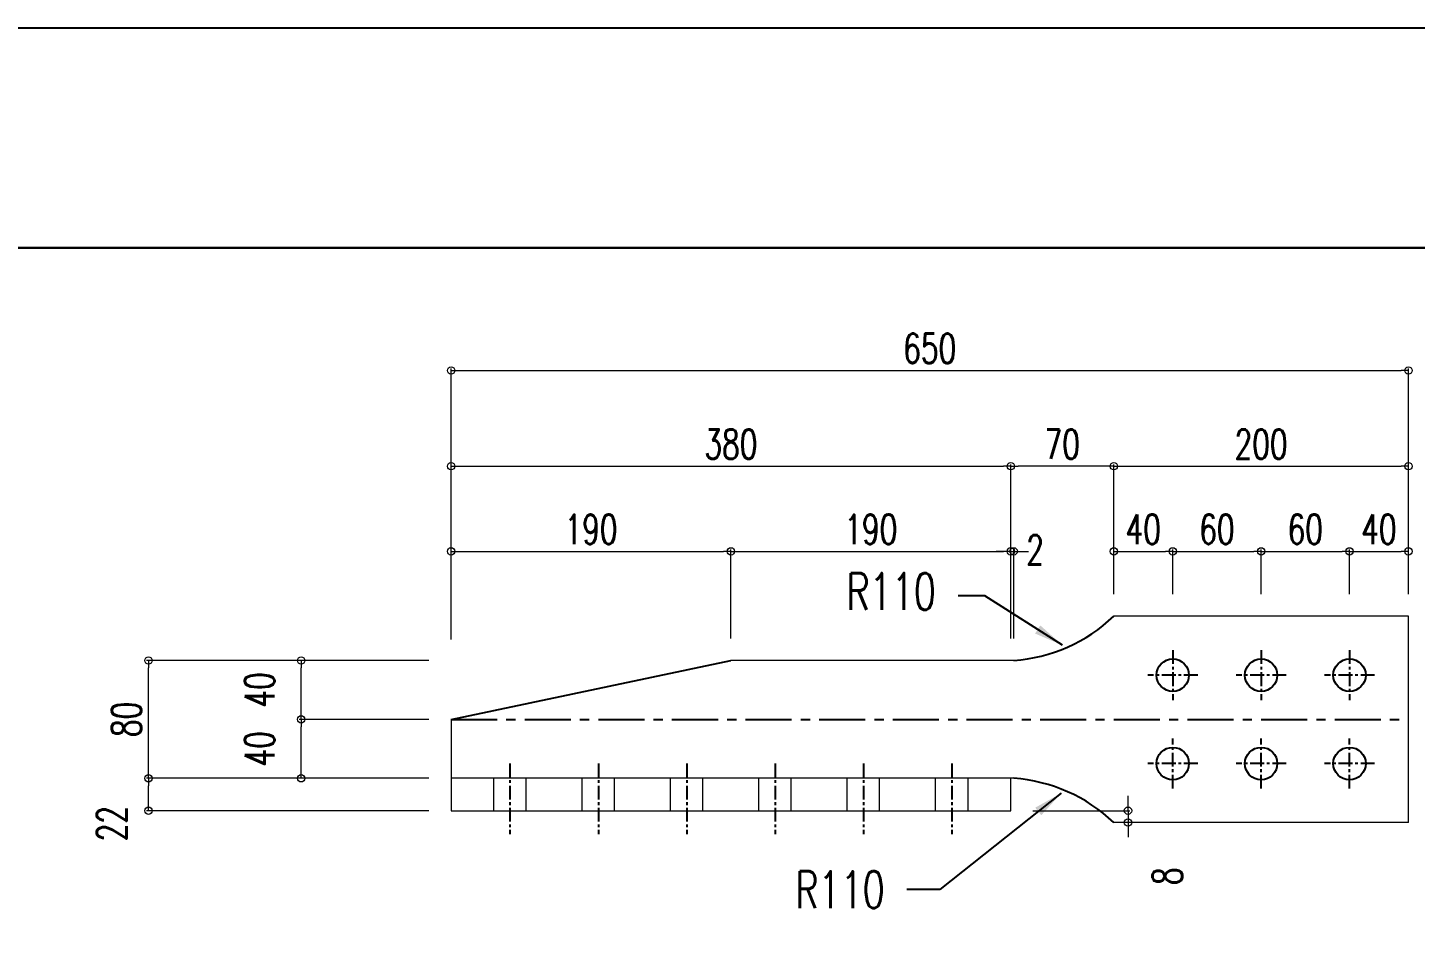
# Model space of a CAD drawing. Header units: millimetres. Extents: x -11384 to 29624, y 0 to 17788.
# Drawn here: x 26696 to 27638, y 11436 to 12045 of the extents above; entities that cross this region are included whole.
import ezdxf

# ---------------------------------------------------------------- set-up
doc = ezdxf.new("R2010")
doc.units = ezdxf.units.MM
doc.header["$LTSCALE"] = 5
for name, pattern in [('ACAD_ISO03W100', [30, 12, -18]), ('CENTER1', [10, 6.25, -1.25, 1.25, -1.25]), ('JIS_08_50', [53, 50, -1.125, 0.75, -1.125])]:
    doc.linetypes.add(name, pattern=pattern)
doc.layers.get('0').update_dxf_attribs({"color": 255})
doc.layers.get('DEFPOINTS').update_dxf_attribs({"color": 255})
for name, color, linetype in [('01', 7, 'Continuous'), ('CENTER', 2, 'JIS_08_50'), ('寸法', 4, 'Continuous'), ('補助線', 7, 'ACAD_ISO03W100'), ('金物', 142, 'Continuous')]:
    doc.layers.add(name, color=color, linetype=linetype)
doc.styles.add('KANJI', font='simplex.shx', dxfattribs={"width": 0.7, "bigfont": 'extfont2.shx'})
doc.styles.get("Standard").update_dxf_attribs({"font": 'simplex.shx', "width": 0.7, "height": 2.5, "bigfont": '@extfont2.shx'})
doc.dimstyles.new('コピー(2) - Standard', dxfattribs={"dimtxt": 25, "dimasz": 20, "dimexe": 0.18, "dimexo": 0.0625, "dimgap": 15, "dimtad": 1, "dimdec": 0, "dimzin": 0, "dimdsep": 46, "dimtxsty": 'Standard', "dimblk": 'DOTSMALL', "dimcen": 0.09, "dimadec": 0, "dimazin": 0, "dimtfac": 1, "dimtdec": 0, "dimtofl": 0, "dimtmove": 0, "dimatfit": 3, "dimfxl": 0, "dimtolj": 1, "dimtzin": 0, "dimarcsym": 0})
doc.dimstyles.new('一般寸法-小さめ', dxfattribs={"dimscale": 10, "dimtxt": 2, "dimasz": 0.5, "dimexe": 0.125, "dimexo": 1.5, "dimgap": 0.5, "dimtad": 1, "dimtxsty": 'KANJI', "dimblk": 'ORIGIN', "dimcen": 0, "dimclrd": 256, "dimclre": 256, "dimclrt": 256, "dimadec": 0, "dimazin": 0, "dimtfac": 1, "dimtmove": 2, "dimatfit": 2, "dimfxl": 0, "dimtolj": 2, "dimlwd": 5, "dimlwe": 5, "dimarcsym": 0})

# ---------------------------------------------------------------- blocks, each defined once
blk = doc.blocks.new('_Origin')
at = {"color": 0, "linetype": 'ByBlock', "lineweight": -2}
blk.add_line((0, 0), (-1, 0), dxfattribs=at)
blk.add_circle((0, 0), 0.5, dxfattribs=at)
blk = doc.blocks.new('*D304')
at = {"layer": 'DEFPOINTS', "color": 0, "transparency": 16777216}
for p in [(27633.11, 11645.96), (27633.11, 11605.96), (27700.76, 11605.96)]:
    blk.add_point(p, dxfattribs=at)
at = {"layer": '寸法', "lineweight": 5, "transparency": 16777216}
for p, q in [((27648.11, 11645.96), (27702.01, 11645.96)), ((27700.76, 11640.96), (27700.76, 11610.96)), ((27648.11, 11605.96), (27702.01, 11605.96))]:
    blk.add_line(p, q, dxfattribs=at)
at = {"layer": '寸法', "lineweight": 5, "transparency": 16777216, "xscale": 5, "yscale": 5, "zscale": 5}
for p, rotation in [((27700.76, 11645.96), 90), ((27700.76, 11605.96), 270)]:
    blk.add_blockref('_Origin', p, dxfattribs=dict(at, rotation=rotation))
at = {"layer": '寸法', "transparency": 16777216, "insert": (27675.35, 11624.46), "char_height": 20, "attachment_point": 5, "rotation": 90, "style": 'KANJI'}
blk.add_mtext('\\A2;40', dxfattribs=at)
blk = doc.blocks.new('_DotSmall')
at = {"color": 0, "linetype": 'ByBlock', "const_width": 0.5}
blk.add_lwpolyline([(-0.0625, 0, 1), (0.0625, 0, 1)], format="xyb", close=True, dxfattribs=at)
blk = doc.blocks.new('*D307')
at = {"layer": 'DEFPOINTS', "color": 0, "transparency": 16777216}
for p in [(27633.11, 11645.96), (27799.23, 11645.96), (27633.11, 11505.96)]:
    blk.add_point(p, dxfattribs=at)
at = {"layer": '寸法', "lineweight": 5, "transparency": 16777216}
for p, q in [((27648.11, 11645.96), (27800.48, 11645.96)), ((27799.23, 11510.96), (27799.23, 11640.96)), ((27648.11, 11505.96), (27800.48, 11505.96))]:
    blk.add_line(p, q, dxfattribs=at)
at = {"layer": '寸法', "lineweight": 5, "transparency": 16777216, "xscale": 5, "yscale": 5, "zscale": 5}
for p, rotation in [((27799.23, 11645.96), 90), ((27799.23, 11505.96), 270)]:
    blk.add_blockref('_Origin', p, dxfattribs=dict(at, rotation=rotation))
at = {"layer": '寸法', "transparency": 16777216, "insert": (27784.23, 11575.96), "char_height": 20, "attachment_point": 5, "rotation": 90, "style": 'KANJI'}
blk.add_mtext('\\A2;140', dxfattribs=at)
blk = doc.blocks.new('*D309')
at = {"layer": 'DEFPOINTS', "color": 0, "transparency": 16777216}
for p in [(26777.68, 11615.96), (26983.11, 11615.96), (26983.11, 11535.96)]:
    blk.add_point(p, dxfattribs=at)
at = {"layer": '寸法', "lineweight": 5, "transparency": 16777216}
for p, q in [((26968.11, 11615.96), (26776.43, 11615.96)), ((26777.68, 11540.96), (26777.68, 11610.96)), ((26968.11, 11535.96), (26776.43, 11535.96))]:
    blk.add_line(p, q, dxfattribs=at)
at = {"layer": '寸法', "lineweight": 5, "transparency": 16777216, "xscale": 5, "yscale": 5, "zscale": 5}
for p, rotation in [((26777.68, 11615.96), 90), ((26777.68, 11535.96), 270)]:
    blk.add_blockref('_Origin', p, dxfattribs=dict(at, rotation=rotation))
at = {"layer": '寸法', "transparency": 16777216, "insert": (26762.68, 11575.96), "char_height": 20, "attachment_point": 5, "rotation": 90, "style": 'KANJI'}
blk.add_mtext('\\A2;80', dxfattribs=at)
blk = doc.blocks.new('*D514')
at = {"layer": 'DEFPOINTS', "color": 0, "transparency": 16777216}
for p in [(26777.68, 11535.96), (26983.11, 11535.96), (26983.11, 11513.96)]:
    blk.add_point(p, dxfattribs=at)
at = {"layer": '寸法', "lineweight": 5, "transparency": 16777216}
for p, q in [((26968.11, 11535.96), (26776.43, 11535.96)), ((26777.68, 11518.96), (26777.68, 11530.96)), ((26968.11, 11513.96), (26776.43, 11513.96))]:
    blk.add_line(p, q, dxfattribs=at)
at = {"layer": '寸法', "lineweight": 5, "transparency": 16777216, "xscale": 5, "yscale": 5, "zscale": 5}
for p, rotation in [((26777.68, 11535.96), 90), ((26777.68, 11513.96), 270)]:
    blk.add_blockref('_Origin', p, dxfattribs=dict(at, rotation=rotation))
at = {"layer": '寸法', "transparency": 16777216, "insert": (26752.68, 11505.2), "char_height": 20, "attachment_point": 5, "rotation": 90, "style": 'KANJI'}
blk.add_mtext('\\A2;22', dxfattribs=at)
blk = doc.blocks.new('*D311')
at = {"layer": 'DEFPOINTS', "color": 0, "transparency": 16777216}
for p in [(27363.11, 11747.76), (26983.11, 11615.96), (27363.11, 11615.96)]:
    blk.add_point(p, dxfattribs=at)
at = {"layer": '寸法', "lineweight": 5, "transparency": 16777216}
for p, q in [((26983.11, 11630.96), (26983.11, 11749.01)), ((26988.11, 11747.76), (27358.11, 11747.76)), ((27363.11, 11630.96), (27363.11, 11749.01))]:
    blk.add_line(p, q, dxfattribs=at)
at = {"layer": '寸法', "lineweight": 5, "transparency": 16777216, "xscale": 5, "yscale": 5, "zscale": 5, "rotation": 180}
blk.add_blockref('_Origin', (26983.11, 11747.76), dxfattribs=at)
at = {"layer": '寸法', "lineweight": 5, "transparency": 16777216, "xscale": 5, "yscale": 5, "zscale": 5}
blk.add_blockref('_Origin', (27363.11, 11747.76), dxfattribs=at)
at = {"layer": '寸法', "transparency": 16777216, "insert": (27173.11, 11762.76), "char_height": 20, "attachment_point": 5, "style": 'KANJI'}
blk.add_mtext('\\A2;380', dxfattribs=at)
blk = doc.blocks.new('*D312')
at = {"layer": 'DEFPOINTS', "color": 0, "transparency": 16777216}
for p in [(27363.11, 11747.76), (27433.11, 11645.96), (27363.11, 11615.96)]:
    blk.add_point(p, dxfattribs=at)
at = {"layer": '寸法', "lineweight": 5, "transparency": 16777216}
for p, q in [((27363.11, 11630.96), (27363.11, 11749.01)), ((27428.11, 11747.76), (27368.11, 11747.76)), ((27433.11, 11660.96), (27433.11, 11749.01))]:
    blk.add_line(p, q, dxfattribs=at)
at = {"layer": '寸法', "lineweight": 5, "transparency": 16777216, "xscale": 5, "yscale": 5, "zscale": 5, "rotation": 180}
blk.add_blockref('_Origin', (27363.11, 11747.76), dxfattribs=at)
at = {"layer": '寸法', "lineweight": 5, "transparency": 16777216, "xscale": 5, "yscale": 5, "zscale": 5}
blk.add_blockref('_Origin', (27433.11, 11747.76), dxfattribs=at)
at = {"layer": '寸法', "transparency": 16777216, "insert": (27398.11, 11762.76), "char_height": 20, "attachment_point": 5, "style": 'KANJI'}
blk.add_mtext('\\A2;70', dxfattribs=at)
blk = doc.blocks.new('*D515')
at = {"layer": 'DEFPOINTS', "color": 0, "transparency": 16777216}
for p in [(27633.11, 11747.76), (27433.11, 11645.96), (27633.11, 11645.96)]:
    blk.add_point(p, dxfattribs=at)
at = {"layer": '寸法', "lineweight": 5, "transparency": 16777216}
for p, q in [((27433.11, 11660.96), (27433.11, 11749.01)), ((27438.11, 11747.76), (27628.11, 11747.76)), ((27633.11, 11660.96), (27633.11, 11749.01))]:
    blk.add_line(p, q, dxfattribs=at)
at = {"layer": '寸法', "lineweight": 5, "transparency": 16777216, "xscale": 5, "yscale": 5, "zscale": 5, "rotation": 180}
blk.add_blockref('_Origin', (27433.11, 11747.76), dxfattribs=at)
at = {"layer": '寸法', "lineweight": 5, "transparency": 16777216, "xscale": 5, "yscale": 5, "zscale": 5}
blk.add_blockref('_Origin', (27633.11, 11747.76), dxfattribs=at)
at = {"layer": '寸法', "transparency": 16777216, "insert": (27533.11, 11762.76), "char_height": 20, "attachment_point": 5, "style": 'KANJI'}
blk.add_mtext('\\A2;200', dxfattribs=at)
blk = doc.blocks.new('*D313')
at = {"layer": 'DEFPOINTS', "color": 0, "transparency": 16777216}
for p in [(27633.11, 11545.96), (27633.11, 11505.96), (27700.76, 11505.96)]:
    blk.add_point(p, dxfattribs=at)
at = {"layer": '寸法', "lineweight": 5, "transparency": 16777216}
for p, q in [((27648.11, 11545.96), (27702.01, 11545.96)), ((27700.76, 11540.96), (27700.76, 11510.96)), ((27648.11, 11505.96), (27702.01, 11505.96))]:
    blk.add_line(p, q, dxfattribs=at)
at = {"layer": '寸法', "lineweight": 5, "transparency": 16777216, "xscale": 5, "yscale": 5, "zscale": 5}
for p, rotation in [((27700.76, 11545.96), 90), ((27700.76, 11505.96), 270)]:
    blk.add_blockref('_Origin', p, dxfattribs=dict(at, rotation=rotation))
at = {"layer": '寸法', "transparency": 16777216, "insert": (27675.35, 11524.46), "char_height": 20, "attachment_point": 5, "rotation": 90, "style": 'KANJI'}
blk.add_mtext('\\A2;40', dxfattribs=at)
blk = doc.blocks.new('*D321')
at = {"layer": 'DEFPOINTS', "color": 0, "transparency": 16777216}
for p in [(26881.3, 11575.96), (26983.11, 11575.96), (26983.11, 11535.96)]:
    blk.add_point(p, dxfattribs=at)
at = {"layer": '寸法', "lineweight": 5, "transparency": 16777216}
for p, q in [((26968.11, 11575.96), (26880.05, 11575.96)), ((26881.3, 11540.96), (26881.3, 11570.96)), ((26968.11, 11535.96), (26880.05, 11535.96))]:
    blk.add_line(p, q, dxfattribs=at)
at = {"layer": '寸法', "lineweight": 5, "transparency": 16777216, "xscale": 5, "yscale": 5, "zscale": 5}
for p, rotation in [((26881.3, 11575.96), 90), ((26881.3, 11535.96), 270)]:
    blk.add_blockref('_Origin', p, dxfattribs=dict(at, rotation=rotation))
at = {"layer": '寸法', "transparency": 16777216, "insert": (26853.14, 11555.96), "char_height": 20, "attachment_point": 5, "rotation": 90, "style": 'KANJI'}
blk.add_mtext('\\A2;40', dxfattribs=at)
blk = doc.blocks.new('*D322')
at = {"layer": 'DEFPOINTS', "color": 0, "transparency": 16777216}
for p in [(26881.3, 11615.96), (26983.11, 11615.96), (26983.11, 11575.96)]:
    blk.add_point(p, dxfattribs=at)
at = {"layer": '寸法', "lineweight": 5, "transparency": 16777216}
for p, q in [((26968.11, 11615.96), (26880.05, 11615.96)), ((26881.3, 11580.96), (26881.3, 11610.96)), ((26968.11, 11575.96), (26880.05, 11575.96))]:
    blk.add_line(p, q, dxfattribs=at)
at = {"layer": '寸法', "lineweight": 5, "transparency": 16777216, "xscale": 5, "yscale": 5, "zscale": 5}
for p, rotation in [((26881.3, 11615.96), 90), ((26881.3, 11575.96), 270)]:
    blk.add_blockref('_Origin', p, dxfattribs=dict(at, rotation=rotation))
at = {"layer": '寸法', "transparency": 16777216, "insert": (26853.14, 11595.96), "char_height": 20, "attachment_point": 5, "rotation": 90, "style": 'KANJI'}
blk.add_mtext('\\A2;40', dxfattribs=at)
blk = doc.blocks.new('*D518')
at = {"layer": 'DEFPOINTS', "color": 0, "transparency": 16777216}
for p in [(27363.11, 11513.96), (27433.11, 11505.96), (27442.73, 11505.96)]:
    blk.add_point(p, dxfattribs=at)
at = {"layer": '寸法', "lineweight": 5, "transparency": 16777216}
for p, q in [((27442.73, 11518.96), (27442.73, 11523.96)), ((27378.11, 11513.96), (27443.98, 11513.96)), ((27442.73, 11513.96), (27442.73, 11505.96)), ((27448.11, 11505.96), (27443.98, 11505.96)), ((27442.73, 11500.96), (27442.73, 11495.96))]:
    blk.add_line(p, q, dxfattribs=at)
at = {"layer": '寸法', "lineweight": 5, "transparency": 16777216, "xscale": 5, "yscale": 5, "zscale": 5}
for p, rotation in [((27442.73, 11513.96), 270), ((27442.73, 11505.96), 90)]:
    blk.add_blockref('_Origin', p, dxfattribs=dict(at, rotation=rotation))
at = {"layer": '寸法', "transparency": 16777216, "insert": (27469.47, 11469.53), "char_height": 20, "attachment_point": 5, "rotation": 90, "style": 'KANJI'}
blk.add_mtext('\\A2;8', dxfattribs=at)
blk = doc.blocks.new('*D326')
at = {"layer": 'DEFPOINTS', "color": 0, "transparency": 16777216}
for p in [(27633.11, 11812.76), (27633.11, 11645.96), (26983.11, 11615.25)]:
    blk.add_point(p, dxfattribs=at)
at = {"layer": '寸法', "lineweight": 5, "transparency": 16777216}
for p, q in [((26983.11, 11630.25), (26983.11, 11814.01)), ((27633.11, 11660.96), (27633.11, 11814.01)), ((26988.11, 11812.76), (27628.11, 11812.76))]:
    blk.add_line(p, q, dxfattribs=at)
at = {"layer": '寸法', "lineweight": 5, "transparency": 16777216, "xscale": 5, "yscale": 5, "zscale": 5, "rotation": 180}
blk.add_blockref('_Origin', (26983.11, 11812.76), dxfattribs=at)
at = {"layer": '寸法', "lineweight": 5, "transparency": 16777216, "xscale": 5, "yscale": 5, "zscale": 5}
blk.add_blockref('_Origin', (27633.11, 11812.76), dxfattribs=at)
at = {"layer": '寸法', "transparency": 16777216, "insert": (27308.11, 11827.76), "char_height": 20, "attachment_point": 5, "style": 'KANJI'}
blk.add_mtext('\\A2;650', dxfattribs=at)
blk = doc.blocks.new('*D327')
at = {"layer": 'DEFPOINTS', "color": 0, "transparency": 16777216}
for p in [(27363.11, 11689.98), (27173.11, 11615.96), (27363.11, 11615.96)]:
    blk.add_point(p, dxfattribs=at)
at = {"layer": '寸法', "lineweight": 5, "transparency": 16777216}
for p, q in [((27173.11, 11630.96), (27173.11, 11691.23)), ((27363.11, 11630.96), (27363.11, 11691.23)), ((27178.11, 11689.98), (27358.11, 11689.98))]:
    blk.add_line(p, q, dxfattribs=at)
at = {"layer": '寸法', "lineweight": 5, "transparency": 16777216, "xscale": 5, "yscale": 5, "zscale": 5, "rotation": 180}
blk.add_blockref('_Origin', (27173.11, 11689.98), dxfattribs=at)
at = {"layer": '寸法', "lineweight": 5, "transparency": 16777216, "xscale": 5, "yscale": 5, "zscale": 5}
blk.add_blockref('_Origin', (27363.11, 11689.98), dxfattribs=at)
at = {"layer": '寸法', "transparency": 16777216, "insert": (27268.11, 11704.98), "char_height": 20, "attachment_point": 5, "style": 'KANJI'}
blk.add_mtext('\\A2;190', dxfattribs=at)
blk = doc.blocks.new('*D328')
at = {"layer": 'DEFPOINTS', "color": 0, "transparency": 16777216}
for p in [(27173.11, 11689.98), (26983.11, 11615.96), (27173.11, 11615.96)]:
    blk.add_point(p, dxfattribs=at)
at = {"layer": '寸法', "lineweight": 5, "transparency": 16777216}
for p, q in [((26983.11, 11630.96), (26983.11, 11691.23)), ((27173.11, 11630.96), (27173.11, 11691.23)), ((26988.11, 11689.98), (27168.11, 11689.98))]:
    blk.add_line(p, q, dxfattribs=at)
at = {"layer": '寸法', "lineweight": 5, "transparency": 16777216, "xscale": 5, "yscale": 5, "zscale": 5, "rotation": 180}
blk.add_blockref('_Origin', (26983.11, 11689.98), dxfattribs=at)
at = {"layer": '寸法', "lineweight": 5, "transparency": 16777216, "xscale": 5, "yscale": 5, "zscale": 5}
blk.add_blockref('_Origin', (27173.11, 11689.98), dxfattribs=at)
at = {"layer": '寸法', "transparency": 16777216, "insert": (27078.11, 11704.98), "char_height": 20, "attachment_point": 5, "style": 'KANJI'}
blk.add_mtext('\\A2;190', dxfattribs=at)
blk = doc.blocks.new('*D329')
at = {"layer": 'DEFPOINTS', "color": 0, "transparency": 16777216}
for p in [(27473.11, 11689.98), (27433.11, 11645.96), (27473.11, 11645.96)]:
    blk.add_point(p, dxfattribs=at)
at = {"layer": '寸法', "lineweight": 5, "transparency": 16777216}
for p, q in [((27433.11, 11660.96), (27433.11, 11691.23)), ((27473.11, 11660.96), (27473.11, 11691.23)), ((27438.11, 11689.98), (27468.11, 11689.98))]:
    blk.add_line(p, q, dxfattribs=at)
at = {"layer": '寸法', "lineweight": 5, "transparency": 16777216, "xscale": 5, "yscale": 5, "zscale": 5, "rotation": 180}
blk.add_blockref('_Origin', (27433.11, 11689.98), dxfattribs=at)
at = {"layer": '寸法', "lineweight": 5, "transparency": 16777216, "xscale": 5, "yscale": 5, "zscale": 5}
blk.add_blockref('_Origin', (27473.11, 11689.98), dxfattribs=at)
at = {"layer": '寸法', "transparency": 16777216, "insert": (27453.11, 11704.98), "char_height": 20, "attachment_point": 5, "style": 'KANJI'}
blk.add_mtext('\\A2;40', dxfattribs=at)
blk = doc.blocks.new('*D330')
at = {"layer": 'DEFPOINTS', "color": 0, "transparency": 16777216}
for p in [(27593.11, 11689.98), (27533.11, 11645.96), (27593.11, 11645.96)]:
    blk.add_point(p, dxfattribs=at)
at = {"layer": '寸法', "lineweight": 5, "transparency": 16777216}
for p, q in [((27533.11, 11660.96), (27533.11, 11691.23)), ((27593.11, 11660.96), (27593.11, 11691.23)), ((27538.11, 11689.98), (27588.11, 11689.98))]:
    blk.add_line(p, q, dxfattribs=at)
at = {"layer": '寸法', "lineweight": 5, "transparency": 16777216, "xscale": 5, "yscale": 5, "zscale": 5, "rotation": 180}
blk.add_blockref('_Origin', (27533.11, 11689.98), dxfattribs=at)
at = {"layer": '寸法', "lineweight": 5, "transparency": 16777216, "xscale": 5, "yscale": 5, "zscale": 5}
blk.add_blockref('_Origin', (27593.11, 11689.98), dxfattribs=at)
at = {"layer": '寸法', "transparency": 16777216, "insert": (27563.11, 11704.98), "char_height": 20, "attachment_point": 5, "style": 'KANJI'}
blk.add_mtext('\\A2;60', dxfattribs=at)
blk = doc.blocks.new('*D331')
at = {"layer": 'DEFPOINTS', "color": 0, "transparency": 16777216}
for p in [(27533.11, 11689.98), (27473.11, 11645.96), (27533.11, 11645.96)]:
    blk.add_point(p, dxfattribs=at)
at = {"layer": '寸法', "lineweight": 5, "transparency": 16777216}
for p, q in [((27473.11, 11660.96), (27473.11, 11691.23)), ((27533.11, 11660.96), (27533.11, 11691.23)), ((27478.11, 11689.98), (27528.11, 11689.98))]:
    blk.add_line(p, q, dxfattribs=at)
at = {"layer": '寸法', "lineweight": 5, "transparency": 16777216, "xscale": 5, "yscale": 5, "zscale": 5, "rotation": 180}
blk.add_blockref('_Origin', (27473.11, 11689.98), dxfattribs=at)
at = {"layer": '寸法', "lineweight": 5, "transparency": 16777216, "xscale": 5, "yscale": 5, "zscale": 5}
blk.add_blockref('_Origin', (27533.11, 11689.98), dxfattribs=at)
at = {"layer": '寸法', "transparency": 16777216, "insert": (27503.11, 11704.98), "char_height": 20, "attachment_point": 5, "style": 'KANJI'}
blk.add_mtext('\\A2;60', dxfattribs=at)
blk = doc.blocks.new('*D332')
at = {"layer": 'DEFPOINTS', "color": 0, "transparency": 16777216}
for p in [(27633.11, 11689.98), (27593.11, 11645.96), (27633.11, 11645.96)]:
    blk.add_point(p, dxfattribs=at)
at = {"layer": '寸法', "lineweight": 5, "transparency": 16777216}
for p, q in [((27593.11, 11660.96), (27593.11, 11691.23)), ((27633.11, 11660.96), (27633.11, 11691.23)), ((27598.11, 11689.98), (27628.11, 11689.98))]:
    blk.add_line(p, q, dxfattribs=at)
at = {"layer": '寸法', "lineweight": 5, "transparency": 16777216, "xscale": 5, "yscale": 5, "zscale": 5, "rotation": 180}
blk.add_blockref('_Origin', (27593.11, 11689.98), dxfattribs=at)
at = {"layer": '寸法', "lineweight": 5, "transparency": 16777216, "xscale": 5, "yscale": 5, "zscale": 5}
blk.add_blockref('_Origin', (27633.11, 11689.98), dxfattribs=at)
at = {"layer": '寸法', "transparency": 16777216, "insert": (27613.11, 11704.98), "char_height": 20, "attachment_point": 5, "style": 'KANJI'}
blk.add_mtext('\\A2;40', dxfattribs=at)
blk = doc.blocks.new('*D333')
at = {"layer": 'DEFPOINTS', "color": 0, "transparency": 16777216}
for p in [(27633.11, 11605.96), (27633.11, 11575.96), (27700.76, 11575.96)]:
    blk.add_point(p, dxfattribs=at)
at = {"layer": '寸法', "lineweight": 5, "transparency": 16777216}
for p, q in [((27648.11, 11605.96), (27702.01, 11605.96)), ((27700.76, 11600.96), (27700.76, 11580.96)), ((27648.11, 11575.96), (27702.01, 11575.96))]:
    blk.add_line(p, q, dxfattribs=at)
at = {"layer": '寸法', "lineweight": 5, "transparency": 16777216, "xscale": 5, "yscale": 5, "zscale": 5}
for p, rotation in [((27700.76, 11605.96), 90), ((27700.76, 11575.96), 270)]:
    blk.add_blockref('_Origin', p, dxfattribs=dict(at, rotation=rotation))
at = {"layer": '寸法', "transparency": 16777216, "insert": (27739.83, 11607.16), "char_height": 20, "attachment_point": 5, "rotation": 90, "style": 'KANJI'}
blk.add_mtext('\\A2;30', dxfattribs=at)
blk = doc.blocks.new('*D334')
at = {"layer": 'DEFPOINTS', "color": 0, "transparency": 16777216}
for p in [(27633.11, 11575.96), (27633.11, 11545.96), (27700.76, 11545.96)]:
    blk.add_point(p, dxfattribs=at)
at = {"layer": '寸法', "lineweight": 5, "transparency": 16777216}
for p, q in [((27648.11, 11575.96), (27702.01, 11575.96)), ((27700.76, 11570.96), (27700.76, 11550.96)), ((27648.11, 11545.96), (27702.01, 11545.96))]:
    blk.add_line(p, q, dxfattribs=at)
at = {"layer": '寸法', "lineweight": 5, "transparency": 16777216, "xscale": 5, "yscale": 5, "zscale": 5}
for p, rotation in [((27700.76, 11575.96), 90), ((27700.76, 11545.96), 270)]:
    blk.add_blockref('_Origin', p, dxfattribs=dict(at, rotation=rotation))
at = {"layer": '寸法', "transparency": 16777216, "insert": (27739.5, 11543.76), "char_height": 20, "attachment_point": 5, "rotation": 90, "style": 'KANJI'}
blk.add_mtext('\\A2;30', dxfattribs=at)
blk = doc.blocks.new('*D519')
at = {"layer": 'DEFPOINTS', "color": 0, "transparency": 16777216}
for p in [(27365.11, 11689.98), (27363.11, 11615.96), (27365.11, 11615.96)]:
    blk.add_point(p, dxfattribs=at)
at = {"layer": '寸法', "lineweight": 5, "transparency": 16777216}
for p, q in [((27363.11, 11630.96), (27363.11, 11691.23)), ((27365.11, 11630.96), (27365.11, 11691.23)), ((27358.11, 11689.98), (27353.11, 11689.98)), ((27363.11, 11689.98), (27365.11, 11689.98)), ((27370.11, 11689.98), (27375.11, 11689.98))]:
    blk.add_line(p, q, dxfattribs=at)
at = {"layer": '寸法', "lineweight": 5, "transparency": 16777216, "xscale": 5, "yscale": 5, "zscale": 5}
blk.add_blockref('_Origin', (27363.11, 11689.98), dxfattribs=at)
at = {"layer": '寸法', "lineweight": 5, "transparency": 16777216, "xscale": 5, "yscale": 5, "zscale": 5, "rotation": 180}
blk.add_blockref('_Origin', (27365.11, 11689.98), dxfattribs=at)
at = {"layer": '寸法', "transparency": 16777216, "insert": (27379.67, 11691.06), "char_height": 20, "attachment_point": 5, "style": 'KANJI'}
blk.add_mtext('\\A2;2', dxfattribs=at)

msp = doc.modelspace()

# ---------------------------------------------------------------- linework, layer by layer
at = {"layer": '01', "ltscale": 2}
for points in [[(26651.831, 12045.347), (29451.831, 12045.347), (29451.831, 11896.004), (26651.831, 11896.004)], [(26651.831, 11896.004), (28051.831, 11896.004), (28051.831, 10645.542), (26651.831, 10645.542)]]:
    msp.add_lwpolyline(points, close=True, dxfattribs=at)
at = {"layer": 'CENTER', "color": 7, "linetype": 'CENTER1'}
msp.add_line((26983.106, 11575.961), (27633.106, 11575.961), dxfattribs=at)
at = {"layer": '寸法', "linetype": 'CENTER1', "ltscale": 0.3}
for p, q in [((27473.106, 11622.961), (27473.106, 11588.961)), ((27533.106, 11622.961), (27533.106, 11588.961)), ((27593.106, 11622.961), (27593.106, 11588.961)), ((27490.106, 11605.961), (27456.106, 11605.961)), ((27550.106, 11605.961), (27516.106, 11605.961)), ((27610.106, 11605.961), (27576.106, 11605.961)), ((27473.106, 11528.961), (27473.106, 11562.961)), ((27533.106, 11528.961), (27533.106, 11562.961)), ((27593.106, 11528.961), (27593.106, 11562.961)), ((27023.106, 11545.961), (27023.106, 11497.961)), ((27083.106, 11545.961), (27083.106, 11497.961)), ((27143.106, 11545.961), (27143.106, 11497.961)), ((27203.106, 11545.961), (27203.106, 11497.961)), ((27263.106, 11545.961), (27263.106, 11497.961)), ((27323.106, 11545.961), (27323.106, 11497.961)), ((27490.106, 11545.961), (27456.106, 11545.961)), ((27550.106, 11545.961), (27516.106, 11545.961)), ((27610.106, 11545.961), (27576.106, 11545.961))]:
    msp.add_line(p, q, dxfattribs=at)
at = {"layer": '補助線', "lineweight": 18}
for p, q in [((27012.106, 11513.961), (27012.106, 11535.961)), ((27034.106, 11513.961), (27034.106, 11535.961)), ((27072.106, 11513.961), (27072.106, 11535.961)), ((27094.106, 11513.961), (27094.106, 11535.961)), ((27132.106, 11513.961), (27132.106, 11535.961)), ((27154.106, 11513.961), (27154.106, 11535.961)), ((27192.106, 11513.961), (27192.106, 11535.961)), ((27214.106, 11513.961), (27214.106, 11535.961)), ((27252.106, 11513.961), (27252.106, 11535.961)), ((27274.106, 11513.961), (27274.106, 11535.961)), ((27312.106, 11513.961), (27312.106, 11535.961)), ((27334.106, 11513.961), (27334.106, 11535.961))]:
    msp.add_line(p, q, dxfattribs=at)
at = {"layer": '金物', "lineweight": 18}
for p, q in [((27633.106, 11645.961), (27433.106, 11645.961)), ((27633.106, 11505.961), (27633.106, 11645.961)), ((27365.106, 11615.961), (27173.106, 11615.961)), ((26983.106, 11575.961), (26983.106, 11535.961)), ((26983.106, 11535.961), (26983.106, 11513.961)), ((27365.106, 11535.961), (26983.106, 11535.961)), ((27363.106, 11513.961), (27363.106, 11535.961)), ((26983.106, 11513.961), (27363.106, 11513.961)), ((27633.106, 11505.961), (27433.106, 11505.961))]:
    msp.add_line(p, q, dxfattribs=at)
at = {"layer": '金物'}
msp.add_line((26983.106, 11575.961), (27173.106, 11615.961), dxfattribs=at)
at = {"layer": '金物', "ltscale": 2.5}
for centre in [(27473.106, 11605.961), (27533.106, 11605.961), (27593.106, 11605.961), (27473.106, 11545.961), (27533.106, 11545.961), (27593.106, 11545.961)]:
    msp.add_circle(centre, 11, dxfattribs=at)
at = {"layer": '金物', "ltscale": 2}
for centre, start, end in [((27357.316, 11725.684), 274.060941, 313.550946), ((27357.316, 11426.237), 46.449054, 85.939059)]:
    msp.add_arc(centre, 110, start, end, dxfattribs=at)

# ---------------------------------------------------------------- texts
at = {"layer": '寸法', "char_height": 25, "width": 98.97993}
for s, insert, attachment_point in [('\\A1;R110', (27312.325, 11650.286), 9), ('R110', (27277.567, 11472.888), 3)]:
    msp.add_mtext(s, dxfattribs=dict(at, insert=insert, attachment_point=attachment_point))

# ---------------------------------------------------------------- dimensions: what is measured, and where the dimension line sits
at = {"layer": '寸法'}
for base, p1, p2, picture, middle in [((27633.106, 11812.755), (26983.106, 11615.252), (27633.106, 11645.961), '*D326', (27308.106, 11827.755)), ((27363.106, 11747.755), (26983.106, 11615.961), (27363.106, 11615.961), '*D311', (27173.106, 11762.755)), ((27363.106, 11747.755), (27433.106, 11645.961), (27363.106, 11615.961), '*D312', (27398.106, 11762.755)), ((27633.106, 11747.755), (27433.106, 11645.961), (27633.106, 11645.961), '*D515', (27533.106, 11762.755)), ((27173.106, 11689.983), (26983.106, 11615.961), (27173.106, 11615.961), '*D328', (27078.106, 11704.983)), ((27363.106, 11689.983), (27173.106, 11615.961), (27363.106, 11615.961), '*D327', (27268.106, 11704.983)), ((27473.106, 11689.983), (27433.106, 11645.961), (27473.106, 11645.961), '*D329', (27453.106, 11704.983)), ((27533.106, 11689.983), (27473.106, 11645.961), (27533.106, 11645.961), '*D331', (27503.106, 11704.983)), ((27593.106, 11689.983), (27533.106, 11645.961), (27593.106, 11645.961), '*D330', (27563.106, 11704.983)), ((27633.106, 11689.983), (27593.106, 11645.961), (27633.106, 11645.961), '*D332', (27613.106, 11704.983))]:
    dim = msp.add_linear_dim(base=base, p1=p1, p2=p2, dimstyle='一般寸法-小さめ', dxfattribs=at)
    dim.commit()
    dim.dimension.update_dxf_attribs({"geometry": picture, "text_midpoint": middle})
dim = msp.add_linear_dim(base=(27365.106, 11689.983), p1=(27363.106, 11615.961), p2=(27365.106, 11615.961), dimstyle='一般寸法-小さめ', dxfattribs=at)
dim.commit()
dim.dimension.update_dxf_attribs({"geometry": '*D519', "text_midpoint": (27379.674, 11691.061), "dimtype": 160})
for base, p1, p2, angle, picture, middle in [((27700.76, 11605.961), (27633.106, 11645.961), (27633.106, 11605.961), 90, '*D304', (27675.354, 11624.461)), ((26881.298, 11615.961), (26983.106, 11575.961), (26983.106, 11615.961), 270, '*D322', (26853.143, 11595.961)), ((27700.76, 11575.961), (27633.106, 11605.961), (27633.106, 11575.961), 90, '*D333', (27739.832, 11607.165)), ((26881.298, 11575.961), (26983.106, 11535.961), (26983.106, 11575.961), 270, '*D321', (26853.143, 11555.961)), ((27700.76, 11545.961), (27633.106, 11575.961), (27633.106, 11545.961), 90, '*D334', (27739.499, 11543.758)), ((27700.76, 11505.961), (27633.106, 11545.961), (27633.106, 11505.961), 90, '*D313', (27675.354, 11524.461)), ((26777.679, 11535.961), (26983.106, 11513.961), (26983.106, 11535.961), 270, '*D514', (26752.679, 11505.205)), ((27442.732, 11505.961), (27363.106, 11513.961), (27433.106, 11505.961), 90, '*D518', (27469.473, 11469.531))]:
    dim = msp.add_linear_dim(base=base, p1=p1, p2=p2, angle=angle, dimstyle='一般寸法-小さめ', dxfattribs=at)
    dim.commit()
    dim.dimension.update_dxf_attribs({"geometry": picture, "text_midpoint": middle, "dimtype": 160})
for base, p1, p2, picture, middle in [((27799.226, 11645.961), (27633.106, 11505.961), (27633.106, 11645.961), '*D307', (27784.226, 11575.961)), ((26777.679, 11615.961), (26983.106, 11535.961), (26983.106, 11615.961), '*D309', (26762.679, 11575.961))]:
    dim = msp.add_linear_dim(base=base, p1=p1, p2=p2, angle=270, dimstyle='一般寸法-小さめ', dxfattribs=at)
    dim.commit()
    dim.dimension.update_dxf_attribs({"geometry": picture, "text_midpoint": middle})

# ---------------------------------------------------------------- leaders
at = {"layer": '寸法', "annotation_type": 0, "has_hookline": 1, "hookline_direction": 1, "text_width": 55.833}
for points in [[(27398.265, 11626.223), (27345.599, 11659.812), (27327.325, 11659.812)], [(27397.442, 11525.898), (27314.96, 11460.388), (27292.567, 11460.388)]]:
    msp.add_leader(points, dimstyle='コピー(2) - Standard', override={"dimgap": 15, "dimtad": 0}, dxfattribs=at)

doc.saveas('drawing.dxf')
